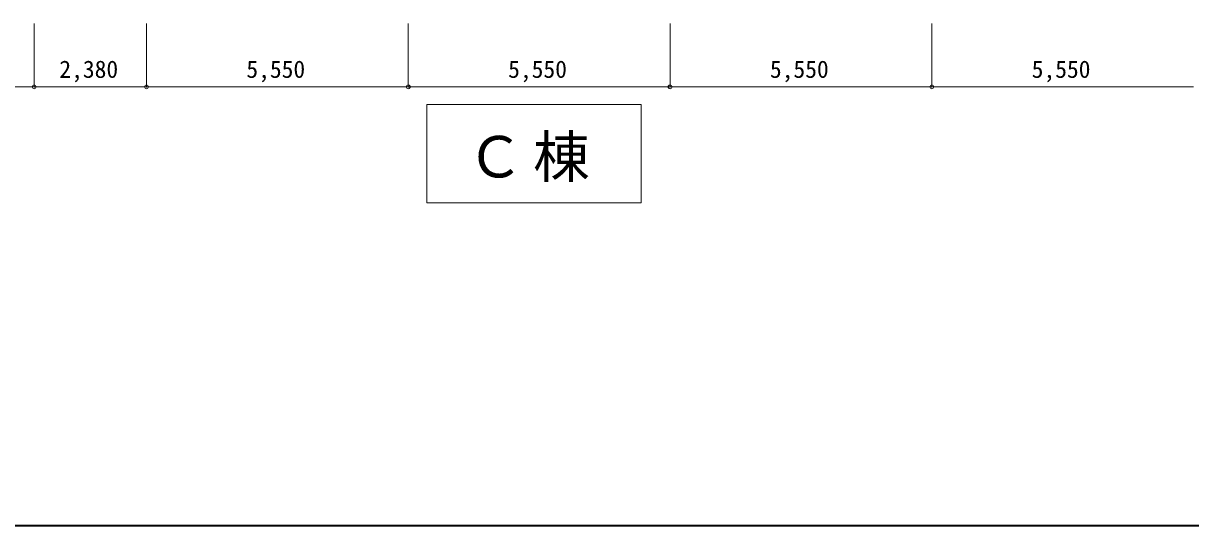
# Model space of a CAD drawing. Units: millimetres, scale not verified. Extents: x -57444 to 128924, y -40058 to 51382.
# Drawn here: x -17339 to 7410, y -40058 to -29422 of the extents above; entities that cross this region are included whole.
import ezdxf
from ezdxf.enums import TextEntityAlignment as Align

# ---------------------------------------------------------------- set-up
doc = ezdxf.new("R2010")
doc.units = ezdxf.units.MM
doc.header["$LTSCALE"] = 200
doc.header["$PDMODE"] = 32
doc.header["$PDSIZE"] = 80
doc.layers.add('0-F_ゲタ版・図面枠', color=6, linetype='Continuous', lineweight=35)
doc.layers.add('1-8', color=4, linetype='Continuous', lineweight=9)
doc.styles.add('ＭＳ ゴシック', font='')
doc.styles.get('ＭＳ ゴシック').set_extended_font_data('MS Gothic')

msp = doc.modelspace()

# ---------------------------------------------------------------- linework, layer by layer
at = {"layer": '0-F_ゲタ版・図面枠'}
msp.add_line((-57444.3, -40058.3), (57444.3, -40058.3), dxfattribs=at)
at = {"layer": '1-8'}
for p, q in [((-17107.6, -30766.9), (-17107.6, -29421.6)), ((-14727.6, -30766.9), (-14727.6, -29421.6)), ((-9177.6, -30766.9), (-9177.6, -29421.6)), ((-3627.6, -30766.9), (-3627.6, -29421.6)), ((1922.4, -30766.9), (1922.4, -29421.6)), ((-19177.6, -30766.9), (-17107.6, -30766.9)), ((-17107.6, -30766.9), (-14727.6, -30766.9)), ((-14727.6, -30766.9), (-9177.6, -30766.9)), ((-9177.6, -30766.9), (-3627.6, -30766.9)), ((-3627.6, -30766.9), (1922.4, -30766.9)), ((1922.4, -30766.9), (7472.4, -30766.9))]:
    msp.add_line(p, q, dxfattribs=at)
at = {"layer": '1-8', "color": 7}
msp.add_lwpolyline([(-8782.7, -31142.6), (-4237.4, -31142.6), (-4237.4, -33220.9), (-8782.7, -33220.9)], close=True, dxfattribs=at)
at = {"layer": '1-8'}
for p in [(-17107.6, -30766.9), (-14727.6, -30766.9), (-9177.6, -30766.9), (-3627.6, -30766.9), (1922.4, -30766.9)]:
    msp.add_point(p, dxfattribs=at)

# ---------------------------------------------------------------- texts
at = {"layer": '1-8', "color": 7, "style": 'ＭＳ ゴシック'}
for s, p in [('2,380', (-16575.5, -30685.3)), ('5,550', (-12610.5, -30685.3)), ('5,550', (-7060.5, -30685.3)), ('5,550', (-1510.5, -30685.3)), ('5,550', (4039.5, -30685.3))]:
    msp.add_text(s, height=366.6, dxfattribs=at).set_placement(p, align=Align.BOTTOM_LEFT)
at = {"layer": '1-8', "color": 7, "insert": (-7934.6, -32781.5), "char_height": 879.8, "attachment_point": 7, "style": 'ＭＳ ゴシック'}
msp.add_mtext('\\T1.17;Ｃ棟', dxfattribs=at)

doc.saveas('drawing.dxf')
